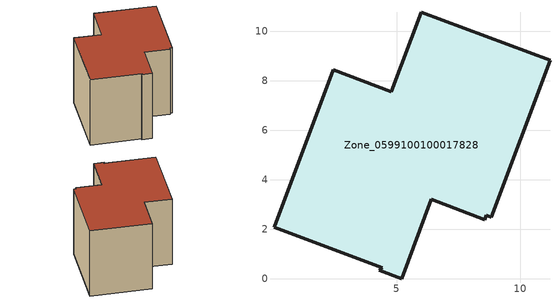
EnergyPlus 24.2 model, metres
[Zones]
Zone_0599100100017828
 floor ground (C_G): 4.42,0.44 0.05,2.06 2.44,8.44 4.78,7.56 6,10.76 11.2,8.81 8.82,2.49 8.63,2.56 8.56,2.38 6.41,3.2 5.2,0 4.3,0.34 z0
 wall outside (C_F): 6,10.76 4.78,7.56 2.44,8.44 0.05,2.06 4.42,0.44 4.3,0.34 5.2,0 6.41,3.2 8.56,2.38 8.63,2.56 8.82,2.49 11.2,8.81 6,10.76 z0:6.83
 roof outside (C_R): 0.05,2.06 4.42,0.44 4.3,0.34 5.2,0 6.41,3.2 8.56,2.38 8.63,2.56 8.82,2.49 11.2,8.81 6,10.76 4.78,7.56 2.44,8.44 z6.83
[BUILDING]
Pand.0599100100017828: North Axis=0; Terrain=City; Loads Convergence Tolerance Value=0.04; Temperature Convergence Tolerance Value=0.4; Solar Distribution=FullExterior; Maximum Number of Warmup Days=25; Minimum Number of Warmup Days=1
[Site:Location]
Rotterdam.The.Hague.AP_ZH_NLD Design_Conditions: Latitude=51.96; Longitude=4.45; Time Zone=1; Elevation=-4.5
[SITE:GROUNDTEMPERATURE:BUILDINGSURFACE]
18, 18, 18, 18, 18, 18, 18, 18, 18, 18, 18, 18
[MATERIAL] Thermal Absorptance=0.9; Solar Absorptance=0.7; Visible Absorptance=0.7
Name | Roughness | Thickness | Conductivity | Density | Specific Heat
G.D.2015-2018 | MediumSmooth | 0.15 | 0.0428571 | 540 | 1210
F.D.2015-2018 | Rough | 0.3 | 0.0666667 | 1920 | 840
R.D.2015-2018 | MediumRough | 0.2 | 0.0333333 | 1500 | 1000
[CONSTRUCTION]
C_G: G.D.2015-2018
C_F: F.D.2015-2018
C_R: R.D.2015-2018
[ZONE]
Zone_0599100100017828: Type=1; Multiplier=1; Ceiling Height=Autocalculate; Volume=Autocalculate; Floor Area=autocalculate; Part of Total Floor Area=Yes
[ZONEINFILTRATION:DESIGNFLOWRATE]
Infil_Zone_0599100100017828: Zone or ZoneList or Space or SpaceList=Zone_0599100100017828; Schedule=AlwaysOn; Design Flow Rate Calculation Method=Flow/Area; Flow Rate per Floor Area=0.0021; Constant Term Coefficient=1; Temperature Term Coefficient=0; Velocity Term Coefficient=0; Velocity Squared Term Coefficient=0
[HVACTEMPLATE:ZONE:IDEALLOADSAIRSYSTEM]
Zone_0599100100017828: Maximum Heating Supply Air Temperature=50; Minimum Cooling Supply Air Temperature=13; Maximum Heating Supply Air Humidity Ratio=0.0156; Minimum Cooling Supply Air Humidity Ratio=0.0077; Heating Limit=NoLimit; Cooling Limit=NoLimit; Dehumidification Control Type=ConstantSensibleHeatRatio; Cooling Sensible Heat Ratio=0.7; Dehumidification Setpoint=60; Humidification Control Type=None; Humidification Setpoint=30; Outdoor Air Method=None; Outdoor Air Flow Rate per Person=0.00944; Outdoor Air Flow Rate per Zone Floor Area=0; Outdoor Air Flow Rate per Zone=0; Demand Controlled Ventilation Type=None; Outdoor Air Economizer Type=NoEconomizer; Heat Recovery Type=None; Sensible Heat Recovery Effectiveness=0.7; Latent Heat Recovery Effectiveness=0.65
[ZONECONTROL:THERMOSTAT]
ThermostatControl_Zone_0599100100017828: Zone or ZoneList=Zone_0599100100017828; Control Type Schedule=DualSetpointControlType; Control 1=Thermostat_Zone_0599100100017828; Temperature Difference Between Cutout And Setpoint=0
[THERMOSTATSETPOINT:DUALSETPOINT]
Thermostat_Zone_0599100100017828: Heating Setpoint Temperature Schedule=HeatingSetpoint_Zone_0599100100017828; Cooling Setpoint Temperature Schedule=CoolingSetpoint_Zone_0599100100017828
[SCHEDULE:COMPACT]
HeatingSetpoint_Zone_0599100100017828: Through: 12/31, For: AllDays, Until: 24:00, 21
CoolingSetpoint_Zone_0599100100017828: Through: 12/31, For: AllDays, Until: 24:00, 24
DualSetpointControlType: Through: 12/31, For: AllDays, Until: 24:00, 4
AlwaysOn: Through: 12/31, For: AllDays, Until: 24:00, 1
